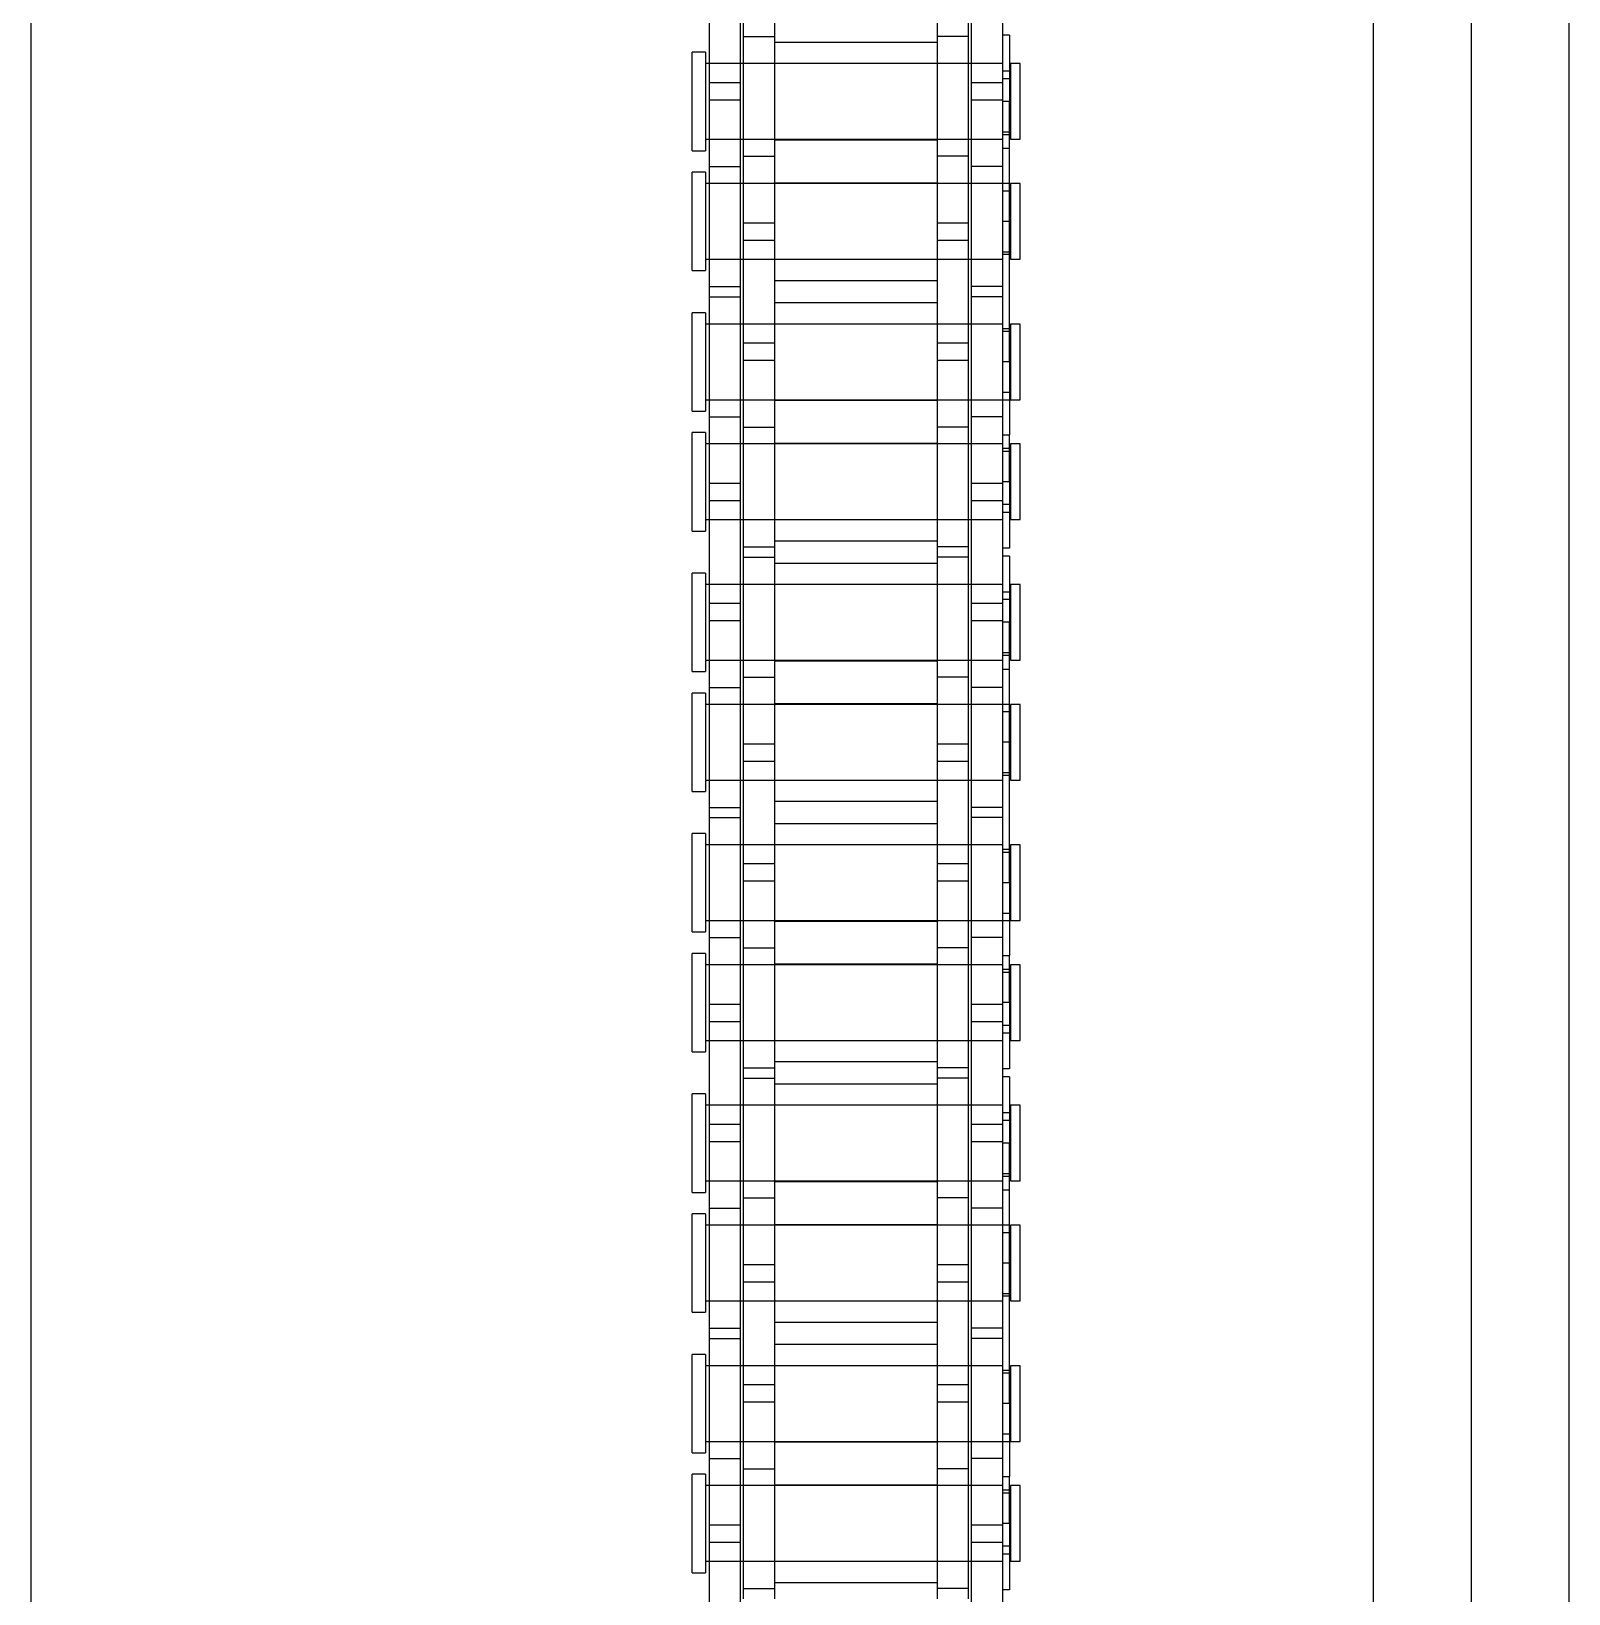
# Model space of a CAD drawing. Header units: metres. Extents: x 0 to 63075, y 0 to 44550.
# Drawn here: x 14529.8 to 14604.8, y 26842.5 to 26918.7 of the extents above; entities that cross this region are included whole.
import ezdxf

# ---------------------------------------------------------------- set-up
doc = ezdxf.new("R2010")
doc.units = ezdxf.units.M
doc.header["$LTSCALE"] = 75
doc.linetypes.add('HIDDEN2', pattern=[4.7625, 3.175, -1.5875])
for name, color, linetype in [('SDM', 7, 'Continuous'), ('SL4', 4, 'Continuous'), ('ST1', 7, 'HIDDEN2')]:
    doc.layers.add(name, color=color, linetype=linetype)

# ---------------------------------------------------------------- blocks, each defined once
blk = doc.blocks.new('A$Ca53c419a')
at = {"layer": 'SL4'}
for p, q in [((2339.738, 281.235), (3664.713, 281.235)), ((2339.738, 215.76), (3664.713, 215.76)), ((3664.713, 206.235), (2339.738, 206.235))]:
    blk.add_line(p, q, dxfattribs=at)
at = {"layer": 'ST1'}
for p, q in [((2413.729, 249), (2418.526, 249)), ((2413.729, 249), (2413.729, 248.342)), ((2418.526, 248.342), (2418.526, 249)), ((2419.577, 249), (2424.374, 249)), ((2419.577, 249), (2419.577, 248.342)), ((2424.374, 248.342), (2424.374, 249)), ((2426.429, 249), (2431.226, 249)), ((2426.429, 249), (2426.429, 248.342)), ((2431.226, 248.342), (2431.226, 249)), ((2432.277, 249), (2437.074, 249)), ((2432.277, 249), (2432.277, 248.342)), ((2437.074, 248.342), (2437.074, 249)), ((2439.129, 249), (2443.926, 249)), ((2439.129, 249), (2439.129, 248.342)), ((2443.926, 248.342), (2443.926, 249)), ((2444.977, 249), (2449.774, 249)), ((2444.977, 249), (2444.977, 248.342)), ((2449.774, 248.342), (2449.774, 249)), ((2451.829, 249), (2456.626, 249)), ((2451.829, 249), (2451.829, 248.342)), ((2456.626, 248.342), (2456.626, 249)), ((2457.677, 249), (2462.474, 249)), ((2457.677, 249), (2457.677, 248.342)), ((2462.474, 248.342), (2462.474, 249)), ((2464.529, 249), (2469.326, 249)), ((2464.529, 249), (2464.529, 248.342)), ((2469.326, 248.342), (2469.326, 249)), ((2470.377, 249), (2475.174, 249)), ((2470.377, 249), (2470.377, 248.342)), ((2475.174, 248.342), (2475.174, 249)), ((2477.229, 249), (2482.026, 249)), ((2477.229, 249), (2477.229, 248.342)), ((2482.026, 248.342), (2482.026, 249)), ((2483.077, 249), (2487.874, 249)), ((2483.077, 249), (2483.077, 248.342)), ((2487.874, 248.342), (2487.874, 249)), ((2406.101, 248.157), (2415.196, 248.157)), ((2418.526, 248.342), (2413.729, 248.342)), ((2414.283, 248.342), (2414.283, 233.843)), ((2414.283, 248.157), (2414.283, 246.637)), ((2415.196, 248.157), (2416.056, 248.157)), ((2415.196, 246.637), (2415.196, 248.157)), ((2416.056, 248.157), (2425.151, 248.157)), ((2416.056, 248.157), (2416.056, 246.637)), ((2417.973, 233.843), (2417.973, 248.342)), ((2417.973, 246.637), (2417.973, 248.157)), ((2419.303, 248.157), (2419.303, 246.637)), ((2424.374, 248.342), (2419.577, 248.342)), ((2420.131, 248.342), (2420.131, 233.843)), ((2420.131, 248.157), (2420.131, 246.637)), ((2423.821, 233.843), (2423.821, 248.342)), ((2423.821, 246.637), (2423.821, 248.157)), ((2425.151, 248.157), (2425.151, 246.637)), ((2425.151, 248.157), (2431.501, 248.157)), ((2425.653, 248.157), (2425.653, 246.637)), ((2431.226, 248.342), (2426.429, 248.342)), ((2426.983, 248.342), (2426.983, 233.843)), ((2426.983, 248.157), (2426.983, 246.637)), ((2430.673, 233.843), (2430.673, 248.342)), ((2430.673, 246.637), (2430.673, 248.157)), ((2431.501, 248.157), (2431.501, 246.637)), ((2431.501, 248.157), (2440.596, 248.157)), ((2437.074, 248.342), (2432.277, 248.342)), ((2432.831, 248.342), (2432.831, 233.843)), ((2432.831, 248.157), (2432.831, 246.637)), ((2434.748, 246.637), (2434.748, 248.157)), ((2435.608, 248.157), (2435.608, 246.637)), ((2436.521, 233.843), (2436.521, 248.342)), ((2436.521, 246.637), (2436.521, 248.157)), ((2443.926, 248.342), (2439.129, 248.342)), ((2439.683, 248.342), (2439.683, 233.843)), ((2439.683, 248.157), (2439.683, 246.637)), ((2440.596, 248.157), (2441.456, 248.157)), ((2440.596, 246.637), (2440.596, 248.157)), ((2441.456, 248.157), (2450.551, 248.157)), ((2441.456, 248.157), (2441.456, 246.637)), ((2443.373, 233.843), (2443.373, 248.342)), ((2443.373, 246.637), (2443.373, 248.157)), ((2444.703, 248.157), (2444.703, 246.637)), ((2449.774, 248.342), (2444.977, 248.342)), ((2445.531, 248.342), (2445.531, 233.843)), ((2445.531, 248.157), (2445.531, 246.637)), ((2449.221, 233.843), (2449.221, 248.342)), ((2449.221, 246.637), (2449.221, 248.157)), ((2450.551, 248.157), (2450.551, 246.637)), ((2450.551, 248.157), (2456.901, 248.157)), ((2451.053, 248.157), (2451.053, 246.637)), ((2456.626, 248.342), (2451.829, 248.342)), ((2452.383, 248.342), (2452.383, 233.843)), ((2452.383, 248.157), (2452.383, 246.637)), ((2456.073, 233.843), (2456.073, 248.342)), ((2456.073, 246.637), (2456.073, 248.157)), ((2456.901, 248.157), (2456.901, 246.637)), ((2456.901, 248.157), (2465.996, 248.157)), ((2462.474, 248.342), (2457.677, 248.342)), ((2458.231, 248.342), (2458.231, 233.843)), ((2458.231, 248.157), (2458.231, 246.637)), ((2460.148, 246.637), (2460.148, 248.157)), ((2461.008, 248.157), (2461.008, 246.637)), ((2461.921, 233.843), (2461.921, 248.342)), ((2461.921, 246.637), (2461.921, 248.157)), ((2469.326, 248.342), (2464.529, 248.342)), ((2465.083, 248.342), (2465.083, 233.843)), ((2465.083, 248.157), (2465.083, 246.637)), ((2465.996, 248.157), (2466.856, 248.157)), ((2465.996, 246.637), (2465.996, 248.157)), ((2466.856, 248.157), (2475.951, 248.157)), ((2466.856, 248.157), (2466.856, 246.637)), ((2468.773, 233.843), (2468.773, 248.342)), ((2468.773, 246.637), (2468.773, 248.157)), ((2470.103, 248.157), (2470.103, 246.637)), ((2475.174, 248.342), (2470.377, 248.342)), ((2470.931, 248.342), (2470.931, 233.843)), ((2470.931, 248.157), (2470.931, 246.637)), ((2474.621, 233.843), (2474.621, 248.342)), ((2474.621, 246.637), (2474.621, 248.157)), ((2475.951, 248.157), (2475.951, 246.637)), ((2475.951, 248.157), (2482.301, 248.157)), ((2476.453, 248.157), (2476.453, 246.637)), ((2482.026, 248.342), (2477.229, 248.342)), ((2477.783, 248.342), (2477.783, 233.843)), ((2477.783, 248.157), (2477.783, 246.637)), ((2481.473, 233.843), (2481.473, 248.342)), ((2481.473, 246.637), (2481.473, 248.157)), ((2482.301, 248.157), (2482.301, 246.637)), ((2482.301, 248.157), (2491.396, 248.157)), ((2487.874, 248.342), (2483.077, 248.342)), ((2483.631, 248.342), (2483.631, 233.843)), ((2483.631, 248.157), (2483.631, 246.637)), ((2485.548, 246.637), (2485.548, 248.157)), ((2486.408, 248.157), (2486.408, 246.637)), ((2487.321, 233.843), (2487.321, 248.342)), ((2487.321, 246.637), (2487.321, 248.157)), ((2406.101, 246.637), (2415.196, 246.637)), ((2412.451, 246.485), (2418.801, 246.485)), ((2412.953, 246.485), (2412.953, 244.965)), ((2414.283, 246.485), (2414.283, 244.965)), ((2415.196, 246.637), (2416.056, 246.637)), ((2416.056, 246.637), (2425.151, 246.637)), ((2417.973, 244.965), (2417.973, 246.485)), ((2418.801, 246.485), (2418.801, 244.965)), ((2418.801, 246.485), (2427.896, 246.485)), ((2420.131, 246.485), (2420.131, 244.965)), ((2422.048, 244.965), (2422.048, 246.485)), ((2422.908, 246.485), (2422.908, 244.965)), ((2423.821, 244.965), (2423.821, 246.485)), ((2425.151, 246.637), (2431.501, 246.637)), ((2426.983, 246.485), (2426.983, 244.965)), ((2427.896, 246.485), (2428.756, 246.485)), ((2427.896, 244.965), (2427.896, 246.485)), ((2428.756, 246.485), (2437.851, 246.485)), ((2428.756, 246.485), (2428.756, 244.965)), ((2430.673, 244.965), (2430.673, 246.485)), ((2431.501, 246.637), (2440.596, 246.637)), ((2432.003, 246.485), (2432.003, 244.965)), ((2432.831, 246.485), (2432.831, 244.965)), ((2436.521, 244.965), (2436.521, 246.485)), ((2437.851, 246.485), (2437.851, 244.965)), ((2437.851, 246.485), (2444.201, 246.485)), ((2438.353, 246.485), (2438.353, 244.965)), ((2439.683, 246.485), (2439.683, 244.965)), ((2440.596, 246.637), (2441.456, 246.637)), ((2441.456, 246.637), (2450.551, 246.637)), ((2443.373, 244.965), (2443.373, 246.485)), ((2444.201, 246.485), (2444.201, 244.965)), ((2444.201, 246.485), (2453.296, 246.485)), ((2445.531, 246.485), (2445.531, 244.965)), ((2447.448, 244.965), (2447.448, 246.485)), ((2448.308, 246.485), (2448.308, 244.965)), ((2449.221, 244.965), (2449.221, 246.485)), ((2450.551, 246.637), (2456.901, 246.637)), ((2452.383, 246.485), (2452.383, 244.965)), ((2453.296, 246.485), (2454.156, 246.485)), ((2453.296, 244.965), (2453.296, 246.485)), ((2454.156, 246.485), (2463.251, 246.485)), ((2454.156, 246.485), (2454.156, 244.965)), ((2456.073, 244.965), (2456.073, 246.485)), ((2456.901, 246.637), (2465.996, 246.637)), ((2457.403, 246.485), (2457.403, 244.965)), ((2458.231, 246.485), (2458.231, 244.965)), ((2461.921, 244.965), (2461.921, 246.485)), ((2463.251, 246.485), (2463.251, 244.965)), ((2463.251, 246.485), (2469.601, 246.485)), ((2463.753, 246.485), (2463.753, 244.965)), ((2465.083, 246.485), (2465.083, 244.965)), ((2465.996, 246.637), (2466.856, 246.637)), ((2466.856, 246.637), (2475.951, 246.637)), ((2468.773, 244.965), (2468.773, 246.485)), ((2469.601, 246.485), (2469.601, 244.965)), ((2469.601, 246.485), (2478.696, 246.485)), ((2470.931, 246.485), (2470.931, 244.965)), ((2472.848, 244.965), (2472.848, 246.485)), ((2473.708, 246.485), (2473.708, 244.965)), ((2474.621, 244.965), (2474.621, 246.485)), ((2475.951, 246.637), (2482.301, 246.637)), ((2477.783, 246.485), (2477.783, 244.965)), ((2478.696, 246.485), (2479.556, 246.485)), ((2478.696, 244.965), (2478.696, 246.485)), ((2479.556, 246.485), (2488.651, 246.485)), ((2479.556, 246.485), (2479.556, 244.965)), ((2481.473, 244.965), (2481.473, 246.485)), ((2482.301, 246.637), (2491.396, 246.637)), ((2482.803, 246.485), (2482.803, 244.965)), ((2483.631, 246.485), (2483.631, 244.965)), ((2487.321, 244.965), (2487.321, 246.485)), ((2488.651, 246.485), (2488.651, 244.965)), ((2488.651, 246.485), (2495.001, 246.485)), ((2412.451, 244.965), (2418.801, 244.965)), ((2413.236, 237.035), (2413.236, 244.965)), ((2414.283, 244.965), (2414.283, 237.035)), ((2417.973, 237.035), (2417.973, 244.965)), ((2418.016, 244.965), (2418.016, 237.035)), ((2418.801, 244.965), (2427.896, 244.965)), ((2420.088, 237.035), (2420.088, 244.965)), ((2420.131, 244.965), (2420.131, 237.035)), ((2423.821, 237.035), (2423.821, 244.965)), ((2424.868, 244.965), (2424.868, 237.035)), ((2425.936, 237.035), (2425.936, 244.965)), ((2426.983, 244.965), (2426.983, 237.035)), ((2427.896, 244.965), (2428.756, 244.965)), ((2428.756, 244.965), (2437.851, 244.965)), ((2430.673, 237.035), (2430.673, 244.965)), ((2430.716, 244.965), (2430.716, 237.035)), ((2432.788, 237.035), (2432.788, 244.965)), ((2432.831, 244.965), (2432.831, 237.035)), ((2436.521, 237.035), (2436.521, 244.965)), ((2437.568, 244.965), (2437.568, 237.035)), ((2437.851, 244.965), (2444.201, 244.965)), ((2438.636, 237.035), (2438.636, 244.965)), ((2439.683, 244.965), (2439.683, 237.035)), ((2443.373, 237.035), (2443.373, 244.965)), ((2443.416, 244.965), (2443.416, 237.035)), ((2444.201, 244.965), (2453.296, 244.965)), ((2445.488, 237.035), (2445.488, 244.965)), ((2445.531, 244.965), (2445.531, 237.035)), ((2449.221, 237.035), (2449.221, 244.965)), ((2450.268, 244.965), (2450.268, 237.035)), ((2451.336, 237.035), (2451.336, 244.965)), ((2452.383, 244.965), (2452.383, 237.035)), ((2453.296, 244.965), (2454.156, 244.965)), ((2454.156, 244.965), (2463.251, 244.965)), ((2456.073, 237.035), (2456.073, 244.965)), ((2456.116, 244.965), (2456.116, 237.035)), ((2458.188, 237.035), (2458.188, 244.965)), ((2458.231, 244.965), (2458.231, 237.035)), ((2461.921, 237.035), (2461.921, 244.965)), ((2462.968, 244.965), (2462.968, 237.035)), ((2463.251, 244.965), (2469.601, 244.965)), ((2464.036, 237.035), (2464.036, 244.965)), ((2465.083, 244.965), (2465.083, 237.035)), ((2468.773, 237.035), (2468.773, 244.965)), ((2468.816, 244.965), (2468.816, 237.035)), ((2469.601, 244.965), (2478.696, 244.965)), ((2470.888, 237.035), (2470.888, 244.965)), ((2470.931, 244.965), (2470.931, 237.035)), ((2474.621, 237.035), (2474.621, 244.965)), ((2475.668, 244.965), (2475.668, 237.035)), ((2476.736, 237.035), (2476.736, 244.965)), ((2477.783, 244.965), (2477.783, 237.035)), ((2478.696, 244.965), (2479.556, 244.965)), ((2479.556, 244.965), (2488.651, 244.965)), ((2481.473, 237.035), (2481.473, 244.965)), ((2481.516, 244.965), (2481.516, 237.035)), ((2483.588, 237.035), (2483.588, 244.965)), ((2483.631, 244.965), (2483.631, 237.035)), ((2487.321, 237.035), (2487.321, 244.965)), ((2488.368, 244.965), (2488.368, 237.035)), ((2488.651, 244.965), (2495.001, 244.965)), ((2412.451, 237.035), (2418.801, 237.035)), ((2412.953, 235.515), (2412.953, 237.035)), ((2414.283, 237.035), (2414.283, 235.515)), ((2417.973, 235.515), (2417.973, 237.035)), ((2418.801, 235.515), (2418.801, 237.035)), ((2418.801, 237.035), (2427.896, 237.035)), ((2420.131, 237.035), (2420.131, 235.515)), ((2422.048, 235.515), (2422.048, 237.035)), ((2422.908, 237.035), (2422.908, 235.515)), ((2423.821, 235.515), (2423.821, 237.035)), ((2426.983, 237.035), (2426.983, 235.515)), ((2427.896, 237.035), (2428.756, 237.035)), ((2427.896, 235.515), (2427.896, 237.035)), ((2428.756, 237.035), (2437.851, 237.035)), ((2428.756, 237.035), (2428.756, 235.515)), ((2430.673, 235.515), (2430.673, 237.035)), ((2432.003, 235.515), (2432.003, 237.035)), ((2432.831, 237.035), (2432.831, 235.515)), ((2436.521, 235.515), (2436.521, 237.035)), ((2437.851, 235.515), (2437.851, 237.035)), ((2437.851, 237.035), (2444.201, 237.035)), ((2438.353, 235.515), (2438.353, 237.035)), ((2439.683, 237.035), (2439.683, 235.515)), ((2443.373, 235.515), (2443.373, 237.035)), ((2444.201, 235.515), (2444.201, 237.035)), ((2444.201, 237.035), (2453.296, 237.035)), ((2445.531, 237.035), (2445.531, 235.515)), ((2447.448, 235.515), (2447.448, 237.035)), ((2448.308, 237.035), (2448.308, 235.515)), ((2449.221, 235.515), (2449.221, 237.035)), ((2452.383, 237.035), (2452.383, 235.515)), ((2453.296, 237.035), (2454.156, 237.035)), ((2453.296, 235.515), (2453.296, 237.035)), ((2454.156, 237.035), (2463.251, 237.035)), ((2454.156, 237.035), (2454.156, 235.515)), ((2456.073, 235.515), (2456.073, 237.035)), ((2457.403, 235.515), (2457.403, 237.035)), ((2458.231, 237.035), (2458.231, 235.515)), ((2461.921, 235.515), (2461.921, 237.035)), ((2463.251, 235.515), (2463.251, 237.035)), ((2463.251, 237.035), (2469.601, 237.035)), ((2463.753, 235.515), (2463.753, 237.035)), ((2465.083, 237.035), (2465.083, 235.515)), ((2468.773, 235.515), (2468.773, 237.035)), ((2469.601, 235.515), (2469.601, 237.035)), ((2469.601, 237.035), (2478.696, 237.035)), ((2470.931, 237.035), (2470.931, 235.515)), ((2472.848, 235.515), (2472.848, 237.035)), ((2473.708, 237.035), (2473.708, 235.515)), ((2474.621, 235.515), (2474.621, 237.035)), ((2477.783, 237.035), (2477.783, 235.515)), ((2478.696, 237.035), (2479.556, 237.035)), ((2478.696, 235.515), (2478.696, 237.035)), ((2479.556, 237.035), (2488.651, 237.035)), ((2479.556, 237.035), (2479.556, 235.515)), ((2481.473, 235.515), (2481.473, 237.035)), ((2482.803, 235.515), (2482.803, 237.035)), ((2483.631, 237.035), (2483.631, 235.515)), ((2487.321, 235.515), (2487.321, 237.035)), ((2488.651, 235.515), (2488.651, 237.035)), ((2488.651, 237.035), (2495.001, 237.035)), ((2412.451, 235.515), (2418.801, 235.515)), ((2418.801, 235.515), (2427.896, 235.515)), ((2427.896, 235.515), (2428.756, 235.515)), ((2428.756, 235.515), (2437.851, 235.515)), ((2437.851, 235.515), (2444.201, 235.515)), ((2444.201, 235.515), (2453.296, 235.515)), ((2453.296, 235.515), (2454.156, 235.515)), ((2454.156, 235.515), (2463.251, 235.515)), ((2463.251, 235.515), (2469.601, 235.515)), ((2469.601, 235.515), (2478.696, 235.515)), ((2478.696, 235.515), (2479.556, 235.515)), ((2479.556, 235.515), (2488.651, 235.515)), ((2488.651, 235.515), (2495.001, 235.515)), ((2406.101, 235.363), (2415.196, 235.363)), ((2414.283, 235.363), (2414.283, 233.843)), ((2415.196, 235.363), (2416.056, 235.363)), ((2415.196, 233.843), (2415.196, 235.363)), ((2416.056, 235.363), (2425.151, 235.363)), ((2416.056, 235.363), (2416.056, 233.843)), ((2417.973, 233.843), (2417.973, 235.363)), ((2419.303, 233.843), (2419.303, 235.363)), ((2420.131, 235.363), (2420.131, 233.511)), ((2423.821, 233.843), (2423.821, 235.363)), ((2425.151, 233.843), (2425.151, 235.363)), ((2425.151, 235.363), (2431.501, 235.363)), ((2425.653, 233.843), (2425.653, 235.363)), ((2426.983, 235.363), (2426.983, 233.843)), ((2430.673, 233.511), (2430.673, 235.363)), ((2431.501, 233.843), (2431.501, 235.363)), ((2431.501, 235.363), (2440.596, 235.363)), ((2432.831, 235.363), (2432.831, 233.843)), ((2434.748, 233.843), (2434.748, 235.363)), ((2435.608, 235.363), (2435.608, 233.843)), ((2436.521, 233.843), (2436.521, 235.363)), ((2439.683, 235.363), (2439.683, 233.843)), ((2440.596, 235.363), (2441.456, 235.363)), ((2440.596, 233.843), (2440.596, 235.363)), ((2441.456, 235.363), (2450.551, 235.363)), ((2441.456, 235.363), (2441.456, 233.843)), ((2443.373, 233.843), (2443.373, 235.363)), ((2444.703, 233.843), (2444.703, 235.363)), ((2445.531, 235.363), (2445.531, 233.511)), ((2449.221, 233.843), (2449.221, 235.363)), ((2450.551, 233.843), (2450.551, 235.363)), ((2450.551, 235.363), (2456.901, 235.363)), ((2451.053, 233.843), (2451.053, 235.363)), ((2452.383, 235.363), (2452.383, 233.843)), ((2456.073, 233.511), (2456.073, 235.363)), ((2456.901, 233.843), (2456.901, 235.363)), ((2456.901, 235.363), (2465.996, 235.363)), ((2458.231, 235.363), (2458.231, 233.843)), ((2460.148, 233.843), (2460.148, 235.363)), ((2461.008, 235.363), (2461.008, 233.843)), ((2461.921, 233.843), (2461.921, 235.363)), ((2465.083, 235.363), (2465.083, 233.843)), ((2465.996, 235.363), (2466.856, 235.363)), ((2465.996, 233.843), (2465.996, 235.363)), ((2466.856, 235.363), (2475.951, 235.363)), ((2466.856, 235.363), (2466.856, 233.843)), ((2468.773, 233.843), (2468.773, 235.363)), ((2470.103, 233.843), (2470.103, 235.363)), ((2470.931, 235.363), (2470.931, 233.511)), ((2474.621, 233.843), (2474.621, 235.363)), ((2475.951, 233.843), (2475.951, 235.363)), ((2475.951, 235.363), (2482.301, 235.363)), ((2476.453, 233.843), (2476.453, 235.363)), ((2477.783, 235.363), (2477.783, 233.843)), ((2481.473, 233.511), (2481.473, 235.363)), ((2482.301, 233.843), (2482.301, 235.363)), ((2482.301, 235.363), (2491.396, 235.363)), ((2483.631, 235.363), (2483.631, 233.843)), ((2485.548, 233.843), (2485.548, 235.363)), ((2486.408, 235.363), (2486.408, 233.843)), ((2487.321, 233.843), (2487.321, 235.363)), ((2406.101, 233.843), (2415.196, 233.843)), ((2412.897, 233.511), (2412.897, 233.843)), ((2416.128, 233.511), (2412.897, 233.511)), ((2417.973, 233.474), (2414.283, 233.474)), ((2414.283, 233.474), (2414.283, 233)), ((2414.652, 233.843), (2414.652, 233.474)), ((2415.021, 233.511), (2415.021, 233.843)), ((2415.196, 233.843), (2416.056, 233.843)), ((2416.056, 233.843), (2425.151, 233.843)), ((2416.128, 233.511), (2416.128, 233.843)), ((2416.128, 233.511), (2418.424, 233.511)), ((2417.604, 233.474), (2417.604, 233.843)), ((2417.747, 233.511), (2417.747, 233.843)), ((2417.973, 233), (2417.973, 233.474)), ((2418.424, 233.843), (2418.424, 233.511)), ((2421.976, 233.511), (2418.424, 233.511)), ((2423.821, 233.474), (2420.131, 233.474)), ((2420.131, 233.474), (2420.131, 233)), ((2420.5, 233.843), (2420.5, 233.474)), ((2421.976, 233.511), (2421.976, 233.843)), ((2421.976, 233.511), (2434.676, 233.511)), ((2423.452, 233.474), (2423.452, 233.843)), ((2423.595, 233.511), (2423.595, 233.843)), ((2423.821, 233), (2423.821, 233.474)), ((2425.151, 233.843), (2431.501, 233.843)), ((2430.673, 233.474), (2426.983, 233.474)), ((2426.983, 233.474), (2426.983, 233)), ((2427.209, 233.511), (2427.209, 233.843)), ((2427.352, 233.843), (2427.352, 233.474)), ((2428.828, 233.511), (2428.828, 233.843)), ((2430.304, 233.474), (2430.304, 233.843)), ((2430.673, 233), (2430.673, 233.474)), ((2431.501, 233.843), (2440.596, 233.843)), ((2432.38, 233.511), (2432.38, 233.843)), ((2436.521, 233.474), (2432.831, 233.474)), ((2432.831, 233.474), (2432.831, 233)), ((2433.057, 233.511), (2433.057, 233.843)), ((2433.2, 233.843), (2433.2, 233.474)), ((2434.676, 233.511), (2434.676, 233.843)), ((2437.907, 233.511), (2434.676, 233.511)), ((2435.783, 233.511), (2435.783, 233.843)), ((2436.152, 233.474), (2436.152, 233.843)), ((2436.521, 233), (2436.521, 233.474)), ((2437.907, 233.511), (2437.907, 233.843)), ((2438.297, 233.511), (2438.297, 233.843)), ((2441.528, 233.511), (2438.297, 233.511)), ((2443.373, 233.474), (2439.683, 233.474)), ((2439.683, 233.474), (2439.683, 233)), ((2440.052, 233.843), (2440.052, 233.474)), ((2440.421, 233.511), (2440.421, 233.843)), ((2440.596, 233.843), (2441.456, 233.843)), ((2441.456, 233.843), (2450.551, 233.843)), ((2441.528, 233.511), (2441.528, 233.843)), ((2441.528, 233.511), (2443.824, 233.511)), ((2443.004, 233.474), (2443.004, 233.843)), ((2443.147, 233.511), (2443.147, 233.843)), ((2443.373, 233), (2443.373, 233.474)), ((2443.824, 233.843), (2443.824, 233.511)), ((2447.376, 233.511), (2443.824, 233.511)), ((2449.221, 233.474), (2445.531, 233.474)), ((2445.531, 233.474), (2445.531, 233)), ((2445.9, 233.843), (2445.9, 233.474)), ((2447.376, 233.511), (2447.376, 233.843)), ((2447.376, 233.511), (2460.076, 233.511)), ((2448.852, 233.474), (2448.852, 233.843)), ((2448.995, 233.511), (2448.995, 233.843)), ((2449.221, 233), (2449.221, 233.474)), ((2450.551, 233.843), (2456.901, 233.843)), ((2456.073, 233.474), (2452.383, 233.474)), ((2452.383, 233.474), (2452.383, 233)), ((2452.609, 233.511), (2452.609, 233.843)), ((2452.752, 233.843), (2452.752, 233.474)), ((2454.228, 233.511), (2454.228, 233.843)), ((2455.704, 233.474), (2455.704, 233.843)), ((2456.073, 233), (2456.073, 233.474)), ((2456.901, 233.843), (2465.996, 233.843)), ((2457.78, 233.511), (2457.78, 233.843)), ((2461.921, 233.474), (2458.231, 233.474)), ((2458.231, 233.474), (2458.231, 233)), ((2458.457, 233.511), (2458.457, 233.843)), ((2458.6, 233.843), (2458.6, 233.474)), ((2460.076, 233.511), (2460.076, 233.843)), ((2463.307, 233.511), (2460.076, 233.511)), ((2461.183, 233.511), (2461.183, 233.843)), ((2461.552, 233.474), (2461.552, 233.843)), ((2461.921, 233), (2461.921, 233.474)), ((2463.307, 233.511), (2463.307, 233.843)), ((2463.697, 233.511), (2463.697, 233.843)), ((2466.928, 233.511), (2463.697, 233.511)), ((2468.773, 233.474), (2465.083, 233.474)), ((2465.083, 233.474), (2465.083, 233)), ((2465.452, 233.843), (2465.452, 233.474)), ((2465.821, 233.511), (2465.821, 233.843)), ((2465.996, 233.843), (2466.856, 233.843)), ((2466.856, 233.843), (2475.951, 233.843)), ((2466.928, 233.511), (2466.928, 233.843)), ((2466.928, 233.511), (2469.224, 233.511)), ((2468.404, 233.474), (2468.404, 233.843)), ((2468.547, 233.511), (2468.547, 233.843)), ((2468.773, 233), (2468.773, 233.474)), ((2469.224, 233.843), (2469.224, 233.511)), ((2472.776, 233.511), (2469.224, 233.511)), ((2474.621, 233.474), (2470.931, 233.474)), ((2470.931, 233.474), (2470.931, 233)), ((2471.3, 233.843), (2471.3, 233.474)), ((2472.776, 233.511), (2472.776, 233.843)), ((2472.776, 233.511), (2485.476, 233.511)), ((2474.252, 233.474), (2474.252, 233.843)), ((2474.395, 233.511), (2474.395, 233.843)), ((2474.621, 233), (2474.621, 233.474)), ((2475.951, 233.843), (2482.301, 233.843)), ((2481.473, 233.474), (2477.783, 233.474)), ((2477.783, 233.474), (2477.783, 233)), ((2478.009, 233.511), (2478.009, 233.843)), ((2478.152, 233.843), (2478.152, 233.474)), ((2479.628, 233.511), (2479.628, 233.843)), ((2481.104, 233.474), (2481.104, 233.843)), ((2481.473, 233), (2481.473, 233.474)), ((2482.301, 233.843), (2491.396, 233.843)), ((2483.18, 233.511), (2483.18, 233.843)), ((2487.321, 233.474), (2483.631, 233.474)), ((2483.631, 233.474), (2483.631, 233)), ((2483.857, 233.511), (2483.857, 233.843)), ((2484, 233.843), (2484, 233.474)), ((2485.476, 233.511), (2485.476, 233.843)), ((2488.707, 233.511), (2485.476, 233.511)), ((2486.583, 233.511), (2486.583, 233.843)), ((2486.952, 233.474), (2486.952, 233.843)), ((2487.321, 233), (2487.321, 233.474)), ((2488.707, 233.511), (2488.707, 233.843)), ((2414.283, 233), (2417.973, 233)), ((2420.131, 233), (2423.821, 233)), ((2426.983, 233), (2430.673, 233)), ((2432.831, 233), (2436.521, 233)), ((2439.683, 233), (2443.373, 233)), ((2445.531, 233), (2449.221, 233)), ((2452.383, 233), (2456.073, 233)), ((2458.231, 233), (2461.921, 233)), ((2465.083, 233), (2468.773, 233)), ((2470.931, 233), (2474.621, 233)), ((2477.783, 233), (2481.473, 233)), ((2483.631, 233), (2487.321, 233)), ((2339.738, 215.76), (3664.713, 215.76)), ((3664.713, 210.998), (2339.738, 210.998))]:
    blk.add_line(p, q, dxfattribs=at)

msp = doc.modelspace()

# ---------------------------------------------------------------- block references
at = {"layer": 'SDM', "rotation": 90}
msp.add_blockref('A$Ca53c419a', (14811.027, 24429.769), dxfattribs=at)

doc.saveas('drawing.dxf')
